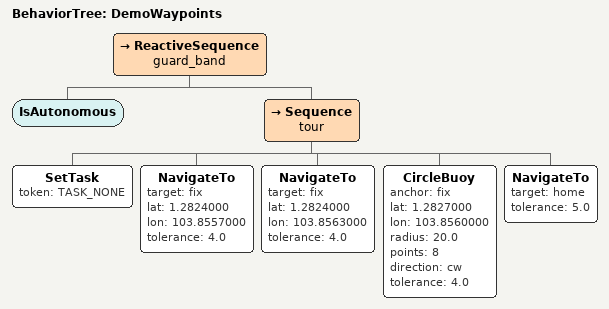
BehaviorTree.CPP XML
<?xml version="1.0" encoding="UTF-8"?>
<root BTCPP_format="4" main_tree_to_execute="DemoWaypoints">
  <BehaviorTree ID="DemoWaypoints">
    <ReactiveSequence name="guard_band">

      <IsAutonomous/>

      <Sequence name="tour">
        <SetTask token="TASK_NONE"/>

        <NavigateTo target="fix" lat="1.2824000" lon="103.8557000" tolerance="4.0"/>
        <NavigateTo target="fix" lat="1.2824000" lon="103.8563000" tolerance="4.0"/>

        <!-- A full circle, clockwise, the way Core Tier wants the ENTRY buoy
             circled. 8 waypoints so the track reads as a circle in QGC rather
             than a pentagon. -->
        <CircleBuoy anchor="fix" lat="1.2827000" lon="103.8560000"
                    radius="20.0" points="8" direction="cw" tolerance="4.0"/>

        <NavigateTo target="home" tolerance="5.0"/>
      </Sequence>
    </ReactiveSequence>
  </BehaviorTree>
</root>
